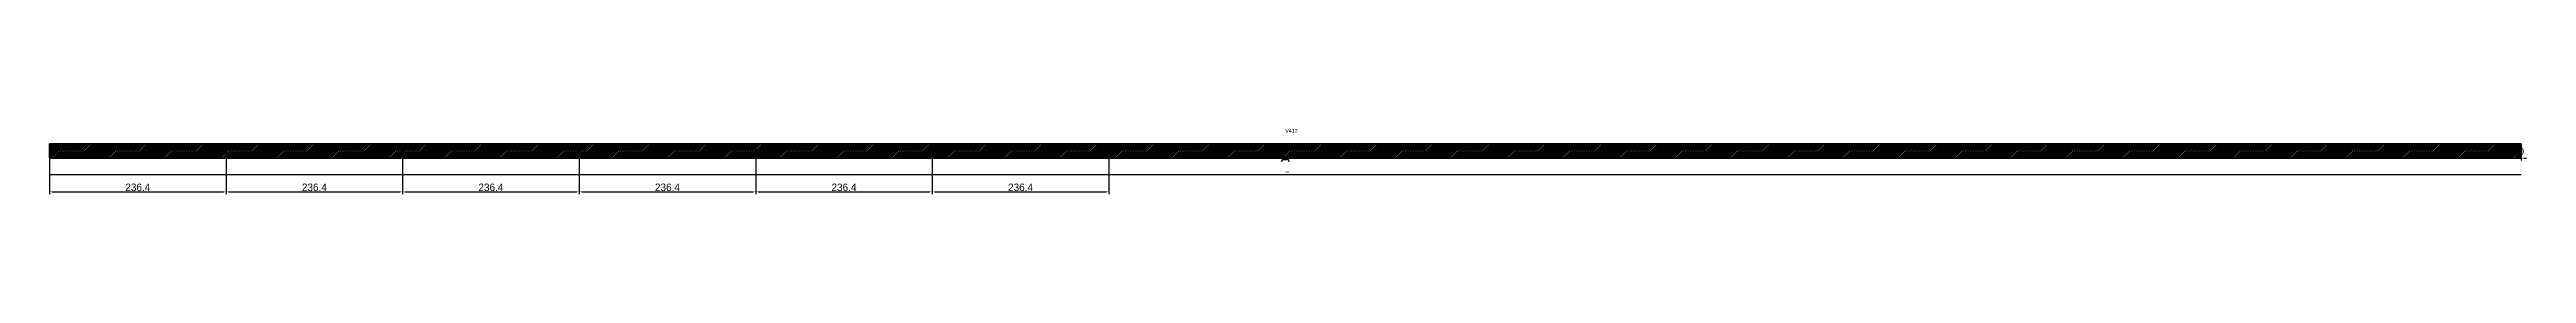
# Model space of a CAD drawing. Header units: metres. Extents: x 12796 to 16112, y 13111 to 13198.
import ezdxf

# ---------------------------------------------------------------- set-up
doc = ezdxf.new("R2010")
doc.units = ezdxf.units.M
for name, color, linetype in [('00 - FELIPE', 2, 'CONTINUOUS'), ('COTA', 241, 'CONTINUOUS'), ('Escoras', 2, 'CONTINUOUS'), ('Forcador', 251, 'CONTINUOUS'), ('Hachura', 251, 'CONTINUOUS'), ('NOMENCLATURA', 7, 'CONTINUOUS'), ('Painéis', 200, 'CONTINUOUS'), ('REAPROVEITAMENTO', 251, 'CONTINUOUS'), ('SARR_2.2x7', 40, 'CONTINUOUS')]:
    doc.layers.add(name, color=color, linetype=linetype)
doc.styles.add('STR_STANDARD', font='arial.ttf')
doc.dimstyles.new('EZ DXF', dxfattribs={"dimtxt": 10, "dimasz": 3.5, "dimexe": 3, "dimexo": 1.5, "dimgap": 1, "dimtad": 1, "dimdec": 1, "dimdsep": 46, "dimcen": 2.5, "dimazin": 3, "dimtfac": 1, "dimtmove": 0, "dimatfit": 3})

msp = doc.modelspace()

# ---------------------------------------------------------------- hatches: boundary and pattern name
at = {"layer": 'REAPROVEITAMENTO'}
h = msp.add_hatch(dxfattribs=at)
h.set_pattern_fill('ANSI31', scale=0.5)
h.paths.add_polyline_path([(12795.5914, 13158.9905), (16105.217306, 13158.9905), (16105.217306, 13177.9905), (12795.5914, 13177.9905)])
h = msp.add_hatch(dxfattribs=at)
h.set_pattern_fill('ANSI31', scale=0.5)
h.paths.add_polyline_path([(12795.5914, 13158.9905), (16105.217306, 13158.9905), (16105.217306, 13177.9905), (12795.5914, 13177.9905)])

# ---------------------------------------------------------------- linework, layer by layer
at = {"layer": '00 - FELIPE'}
msp.add_line((12795.5914, 13136.9905), (16105.217306, 13136.9905), dxfattribs=at)
msp.add_line((12795.5914, 13136.9905), (16105.217306, 13136.9905), dxfattribs=at)
at = {"layer": 'Escoras'}
msp.add_circle((14450.404353, 13168.4905), 1.9, dxfattribs=at)
msp.add_circle((14450.404353, 13168.4905), 1.9, dxfattribs=at)
at = {"layer": 'Forcador'}
msp.add_circle((12805.5914, 13168.4905), 3, dxfattribs=at)
msp.add_circle((12805.5914, 13168.4905), 3, dxfattribs=at)
at = {"layer": 'Hachura'}
msp.add_solid([(14447.404353, 13161.9905), (14453.404353, 13161.9905), (14447.404353, 13155.9905), (14453.404353, 13155.9905)], dxfattribs=at)
msp.add_solid([(14447.404353, 13161.9905), (14453.404353, 13161.9905), (14447.404353, 13155.9905), (14453.404353, 13155.9905)], dxfattribs=at)
at = {"layer": 'Painéis'}
for points in [[(12795.5914, 13158.9905), (12795.5914, 13177.9905)], [(12795.5914, 13177.9905), (16105.217306, 13177.9905)], [(12795.5914, 13158.9905), (12795.5914, 13177.9905)], [(12795.5914, 13177.9905), (16105.217306, 13177.9905)], [(13031.9914, 13158.9905), (13031.9914, 13177.9905)], [(13031.9914, 13158.9905), (13031.9914, 13177.9905)], [(13268.3914, 13158.9905), (13268.3914, 13177.9905)], [(13268.3914, 13158.9905), (13268.3914, 13177.9905)], [(13504.7914, 13158.9905), (13504.7914, 13177.9905)], [(13504.7914, 13158.9905), (13504.7914, 13177.9905)], [(13741.1914, 13158.9905), (13741.1914, 13177.9905)], [(13741.1914, 13158.9905), (13741.1914, 13177.9905)], [(13977.5914, 13158.9905), (13977.5914, 13177.9905)], [(13977.5914, 13158.9905), (13977.5914, 13177.9905)], [(16105.217306, 13158.9905), (16105.217306, 13177.9905)], [(16105.217306, 13158.9905), (16105.217306, 13177.9905)], [(12795.5914, 13158.9905), (16105.217306, 13158.9905)], [(12795.5914, 13158.9905), (16105.217306, 13158.9905)]]:
    msp.add_lwpolyline(points, close=True, dxfattribs=at)
msp.add_arc((14450.404353, 13153.9905), 5, 0, 180, dxfattribs=at)
msp.add_arc((14450.404353, 13153.9905), 5, 0, 180, dxfattribs=at)
at = {"layer": 'SARR_2.2x7'}
for p, q in [((12802.5914, 13158.9905), (12802.5914, 13177.9905)), ((12802.5914, 13158.9905), (12802.5914, 13177.9905)), ((16098.217306, 13158.9905), (16098.217306, 13177.9905)), ((16098.217306, 13158.9905), (16098.217306, 13177.9905))]:
    msp.add_line(p, q, dxfattribs=at)

# ---------------------------------------------------------------- texts
at = {"layer": '00 - FELIPE'}
msp.add_text('00', height=3, dxfattribs=at).set_placement((14450.404353, 13138.9905))
msp.add_text('00', height=3, dxfattribs=at).set_placement((14450.404353, 13138.9905))
at = {"layer": 'NOMENCLATURA', "style": 'STR_STANDARD'}
msp.add_text('V412', height=5, dxfattribs=at).set_placement((14450.404353, 13192.9905))
msp.add_text('V412', height=5, dxfattribs=at).set_placement((14450.404353, 13192.9905))

# ---------------------------------------------------------------- dimensions: what is measured, and where the dimension line sits
at = {"layer": 'COTA'}
for base, p1, p2 in [((16105.2173059842, 13158.9905), (16105.2173059842, 13158.9905), (16105.2173059842, 13177.9905)), ((16105.2173059842, 13158.9905), (16105.2173059842, 13158.9905), (16105.2173059842, 13177.9905)), ((12795.5914, 13113.9905), (12795.5914, 13158.9905), (13031.9914, 13158.9905)), ((12795.5914, 13113.9905), (12795.5914, 13158.9905), (13031.9914, 13158.9905)), ((13031.9914, 13113.9905), (13031.9914, 13158.9905), (13268.3914, 13158.9905)), ((13031.9914, 13113.9905), (13031.9914, 13158.9905), (13268.3914, 13158.9905)), ((13268.3914, 13113.9905), (13268.3914, 13158.9905), (13504.7914, 13158.9905)), ((13268.3914, 13113.9905), (13268.3914, 13158.9905), (13504.7914, 13158.9905)), ((13504.7914, 13113.9905), (13504.7914, 13158.9905), (13741.1914, 13158.9905)), ((13504.7914, 13113.9905), (13504.7914, 13158.9905), (13741.1914, 13158.9905)), ((13741.1914, 13113.9905), (13741.1914, 13158.9905), (13977.5914, 13158.9905)), ((13741.1914, 13113.9905), (13741.1914, 13158.9905), (13977.5914, 13158.9905)), ((13977.5914, 13113.9905), (13977.5914, 13158.9905), (14213.9914, 13158.9905)), ((13977.5914, 13113.9905), (13977.5914, 13158.9905), (14213.9914, 13158.9905))]:
    msp.add_linear_dim(base=base, p1=p1, p2=p2, dimstyle='EZ DXF', dxfattribs=at).render()

doc.saveas('drawing.dxf')
